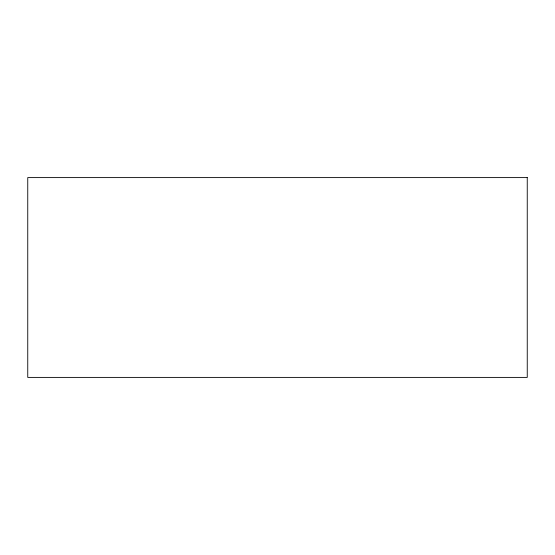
<?xml version="1.0" encoding="UTF-8"?>
<svg xmlns="http://www.w3.org/2000/svg" width="555" height="555" viewBox="0 0 555 555"><rect width="100%" height="100%" fill="white"/><g stroke="black" fill="none" stroke-linecap="round" stroke-linejoin="round"><path stroke-width="0.83" d="M527.25 177.6L27.75 177.6L27.75 377.4L527.25 377.4L527.25 177.6"/></g></svg>
